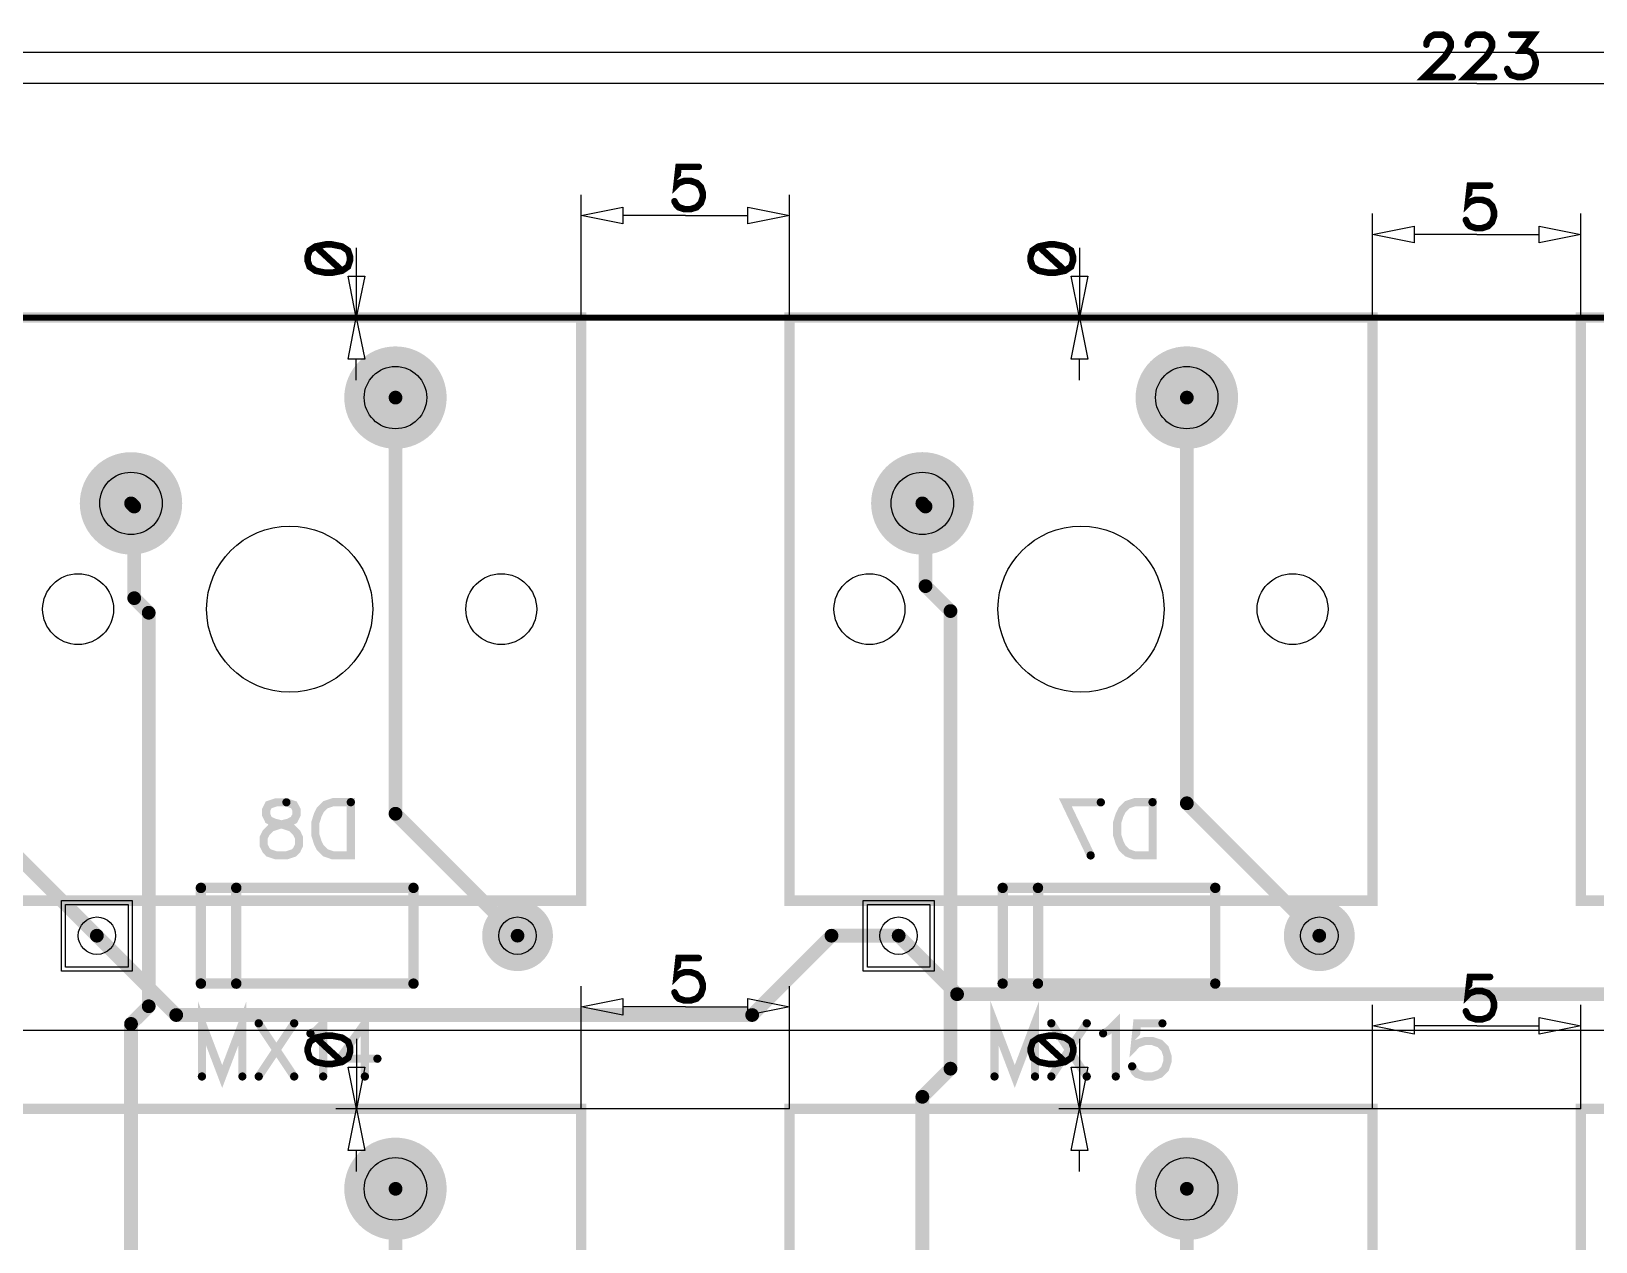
# Model space of a CAD drawing. Extents: x -0.36 to 9.09, y -0.26 to 3.18.
# Drawn here: x 3.023 to 4.502, y 1.922 to 3.066 of the extents above; entities that cross this region are included whole.
import ezdxf

# ---------------------------------------------------------------- set-up
doc = ezdxf.new("R2010")
doc.units = 0
for name, color, linetype in [('Board_Outline', 13, 'CONTINUOUS'), ('Bottom', 6, 'CONTINUOUS'), ('Bottom_Dimension', 15, 'CONTINUOUS'), ('Bottom_Mask', 10, 'CONTINUOUS'), ('Bottom_Silk', 11, 'CONTINUOUS'), ('Drill_Bottom', 8, 'CONTINUOUS'), ('Drill_Top', 7, 'CONTINUOUS'), ('Top', 5, 'CONTINUOUS'), ('Top_Dimension', 14, 'CONTINUOUS'), ('Top_Mask', 3, 'CONTINUOUS'), ('Top_Silk', 2, 'CONTINUOUS')]:
    doc.layers.add(name, color=color, linetype=linetype)

msp = doc.modelspace()

# ---------------------------------------------------------------- linework, layer by layer
at = {"layer": 'Board_Outline', "linetype": 'CONTINUOUS', "const_width": 0.0055}
msp.add_lwpolyline([(0, 2.7953), (8.7795, 2.7953), (8.7795, 0), (0, 0), (0, 2.7953)], dxfattribs=at)
at = {"layer": 'Bottom', "linetype": 'CONTINUOUS'}
for points, const_width in [([(3.39, 2.7197, 1), (3.3455, 2.7197, 1), (3.39, 2.7197, 1)], 0.0445), ([(4.138, 2.7197, 1), (4.0935, 2.7197, 1), (4.138, 2.7197, 1)], 0.0445), ([(3.3645, 2.7197, 1), (3.371, 2.7197, 1), (3.3645, 2.7197, 1)], 0.0065), ([(4.1125, 2.7197, 1), (4.119, 2.7197, 1), (4.1125, 2.7197, 1)], 0.0065), ([(3.14, 2.6197, 1), (3.0955, 2.6197, 1), (3.14, 2.6197, 1)], 0.0445), ([(3.888, 2.6197, 1), (3.8435, 2.6197, 1), (3.888, 2.6197, 1)], 0.0445), ([(3.1145, 2.6197, 1), (3.121, 2.6197, 1), (3.1145, 2.6197, 1)], 0.0065), ([(3.1145, 2.6197, 1), (3.121, 2.6197, 1), (3.1145, 2.6197, 1)], 0.0065), ([(3.1175, 2.6167, 1), (3.124, 2.6167, 1), (3.1175, 2.6167, 1)], 0.0065), ([(3.1175, 2.6167, 1), (3.124, 2.6167, 1), (3.1175, 2.6167, 1)], 0.0065), ([(3.8625, 2.6197, 1), (3.869, 2.6197, 1), (3.8625, 2.6197, 1)], 0.0065), ([(3.8625, 2.6197, 1), (3.869, 2.6197, 1), (3.8625, 2.6197, 1)], 0.0065), ([(3.8655, 2.6167, 1), (3.872, 2.6167, 1), (3.8655, 2.6167, 1)], 0.0065), ([(3.8655, 2.6167, 1), (3.872, 2.6167, 1), (3.8655, 2.6167, 1)], 0.0065), ([(3.8655, 2.5415, 1), (3.872, 2.5415, 1), (3.8655, 2.5415, 1)], 0.0065), ([(3.8655, 2.5415, 1), (3.872, 2.5415, 1), (3.8655, 2.5415, 1)], 0.0065), ([(3.1175, 2.5301, 1), (3.124, 2.5301, 1), (3.1175, 2.5301, 1)], 0.0065), ([(3.1175, 2.5301, 1), (3.124, 2.5301, 1), (3.1175, 2.5301, 1)], 0.0065), ([(3.1312, 2.5163, 1), (3.1377, 2.5163, 1), (3.1312, 2.5163, 1)], 0.0065), ([(3.1312, 2.5163, 1), (3.1377, 2.5163, 1), (3.1312, 2.5163, 1)], 0.0065), ([(3.8891, 2.5179, 1), (3.8956, 2.5179, 1), (3.8891, 2.5179, 1)], 0.0065), ([(3.8891, 2.5179, 1), (3.8956, 2.5179, 1), (3.8891, 2.5179, 1)], 0.0065), ([(4.1125, 2.3362, 1), (4.119, 2.3362, 1), (4.1125, 2.3362, 1)], 0.0065), ([(4.1125, 2.3362, 1), (4.119, 2.3362, 1), (4.1125, 2.3362, 1)], 0.0065), ([(3.3645, 2.3263, 1), (3.371, 2.3263, 1), (3.3645, 2.3263, 1)], 0.0065), ([(3.3645, 2.3263, 1), (3.371, 2.3263, 1), (3.3645, 2.3263, 1)], 0.0065), ([(3.4979, 2.211, 1), (3.4683, 2.211, 1), (3.4979, 2.211, 1)], 0.0295), ([(4.2557, 2.211, 1), (4.2262, 2.211, 1), (4.2557, 2.211, 1)], 0.0295), ([(3.4799, 2.211, 1), (3.4863, 2.211, 1), (3.4799, 2.211, 1)], 0.0065), ([(4.2377, 2.211, 1), (4.2442, 2.211, 1), (4.2377, 2.211, 1)], 0.0065), ([(3.1312, 2.1443, 1), (3.1377, 2.1443, 1), (3.1312, 2.1443, 1)], 0.0065), ([(3.1312, 2.1443, 1), (3.1377, 2.1443, 1), (3.1312, 2.1443, 1)], 0.0065), ([(3.1145, 2.1276, 1), (3.121, 2.1276, 1), (3.1145, 2.1276, 1)], 0.0065), ([(3.1145, 2.1276, 1), (3.121, 2.1276, 1), (3.1145, 2.1276, 1)], 0.0065), ([(3.8891, 2.0853, 1), (3.8956, 2.0853, 1), (3.8891, 2.0853, 1)], 0.0065), ([(3.8891, 2.0853, 1), (3.8956, 2.0853, 1), (3.8891, 2.0853, 1)], 0.0065), ([(3.8625, 2.0587, 1), (3.869, 2.0587, 1), (3.8625, 2.0587, 1)], 0.0065), ([(3.8625, 2.0587, 1), (3.869, 2.0587, 1), (3.8625, 2.0587, 1)], 0.0065), ([(3.39, 1.9717, 1), (3.3455, 1.9717, 1), (3.39, 1.9717, 1)], 0.0445), ([(4.138, 1.9717, 1), (4.0935, 1.9717, 1), (4.138, 1.9717, 1)], 0.0445), ([(3.3645, 1.9717, 1), (3.371, 1.9717, 1), (3.3645, 1.9717, 1)], 0.0065), ([(4.1125, 1.9717, 1), (4.119, 1.9717, 1), (4.1125, 1.9717, 1)], 0.0065)]:
    msp.add_lwpolyline(points, format="xyb", dxfattribs=dict(at, const_width=const_width))
at = {"layer": 'Bottom', "linetype": 'CONTINUOUS', "const_width": 0.013}
for points in [[(3.3677, 2.3263), (3.3677, 2.7197)], [(4.1157, 2.3362), (4.1157, 2.7197)], [(3.1177, 2.6197), (3.1177, 2.6197)], [(3.1207, 2.6167), (3.1177, 2.6197)], [(3.1207, 2.5301), (3.1207, 2.6167)], [(3.8657, 2.6197), (3.8657, 2.6197)], [(3.8657, 2.6197), (3.8687, 2.6167)], [(3.8687, 2.6167), (3.8687, 2.5415)], [(3.8687, 2.5415), (3.8924, 2.5179)], [(3.1345, 2.5163), (3.1207, 2.5301)], [(3.1345, 2.1443), (3.1345, 2.5163)], [(3.8924, 2.5179), (3.8924, 2.0853)], [(4.241, 2.211), (4.1157, 2.3362)], [(3.4831, 2.211), (3.3677, 2.3263)], [(3.1177, 2.1276), (3.1345, 2.1443)], [(3.1177, 1.8717), (3.1177, 2.1276)], [(3.8924, 2.0853), (3.8657, 2.0587)], [(3.8657, 2.0587), (3.8657, 1.8717)], [(3.3677, 1.5881), (3.3677, 1.9717)], [(4.1157, 1.5881), (4.1157, 1.9717)]]:
    msp.add_lwpolyline(points, dxfattribs=at)
at = {"layer": 'Bottom', "linetype": 'CONTINUOUS'}
for points in [[(3.115, 2.1814), (3.0559, 2.1814), (3.0559, 2.2405), (3.115, 2.2405), (3.115, 2.1814)], [(3.8729, 2.1814), (3.8138, 2.1814), (3.8138, 2.2405), (3.8729, 2.2405), (3.8729, 2.1814)]]:
    msp.add_lwpolyline(points, dxfattribs=at)
at = {"layer": 'Bottom_Dimension', "linetype": 'CONTINUOUS'}
for points in [[(2.4036, 3.0463), (4.7679, 3.0463)], [(4.8073, 2.1214), (-0.2707, 2.1214)], [(4.8073, 2.1214), (-0.2067, 2.1214)]]:
    msp.add_lwpolyline(points, dxfattribs=at)
at = {"layer": 'Bottom_Mask', "linetype": 'CONTINUOUS'}
for points, const_width in [([(3.3919, 2.7197, 1), (3.3435, 2.7197, 1), (3.3919, 2.7197, 1)], 0.0484), ([(3.3435, 2.7197, 1), (3.3919, 2.7197, 1), (3.3435, 2.7197, 1)], 0.0484), ([(4.14, 2.7197, 1), (4.0915, 2.7197, 1), (4.14, 2.7197, 1)], 0.0484), ([(4.0915, 2.7197, 1), (4.14, 2.7197, 1), (4.0915, 2.7197, 1)], 0.0484), ([(3.1419, 2.6197, 1), (3.0935, 2.6197, 1), (3.1419, 2.6197, 1)], 0.0484), ([(3.0935, 2.6197, 1), (3.1419, 2.6197, 1), (3.0935, 2.6197, 1)], 0.0484), ([(3.89, 2.6197, 1), (3.8415, 2.6197, 1), (3.89, 2.6197, 1)], 0.0484), ([(3.8415, 2.6197, 1), (3.89, 2.6197, 1), (3.8415, 2.6197, 1)], 0.0484), ([(3.4998, 2.211, 1), (3.4664, 2.211, 1), (3.4998, 2.211, 1)], 0.0335), ([(3.4664, 2.211, 1), (3.4998, 2.211, 1), (3.4664, 2.211, 1)], 0.0335), ([(4.2577, 2.211, 1), (4.2242, 2.211, 1), (4.2577, 2.211, 1)], 0.0335), ([(4.2242, 2.211, 1), (4.2577, 2.211, 1), (4.2242, 2.211, 1)], 0.0335), ([(3.3919, 1.9717, 1), (3.3435, 1.9717, 1), (3.3919, 1.9717, 1)], 0.0484), ([(3.3435, 1.9717, 1), (3.3919, 1.9717, 1), (3.3435, 1.9717, 1)], 0.0484), ([(4.14, 1.9717, 1), (4.0915, 1.9717, 1), (4.14, 1.9717, 1)], 0.0484), ([(4.0915, 1.9717, 1), (4.14, 1.9717, 1), (4.0915, 1.9717, 1)], 0.0484)]:
    msp.add_lwpolyline(points, format="xyb", dxfattribs=dict(at, const_width=const_width))
for points in [[(3.1189, 2.1775), (3.052, 2.1775), (3.052, 2.2444), (3.1189, 2.2444), (3.1189, 2.1775)], [(3.8768, 2.1775), (3.8099, 2.1775), (3.8099, 2.2444), (3.8768, 2.2444), (3.8768, 2.1775)]]:
    msp.add_lwpolyline(points, dxfattribs=at)
at = {"layer": 'Bottom_Silk', "linetype": 'CONTINUOUS'}
for points, const_width in [([(3.2646, 2.3371), (3.2717, 2.3347), (3.2742, 2.33), (3.2742, 2.3252), (3.2717, 2.3204), (3.267, 2.318), (3.2574, 2.3156), (3.2502, 2.3132), (3.2455, 2.3084), (3.2431, 2.3037), (3.2431, 2.2965), (3.2455, 2.2917), (3.2478, 2.2893), (3.255, 2.2869), (3.2646, 2.2869), (3.2717, 2.2893), (3.2742, 2.2917), (3.2765, 2.2965), (3.2765, 2.3037), (3.2742, 2.3084), (3.2693, 2.3132), (3.2622, 2.3156), (3.2527, 2.318), (3.2478, 2.3204), (3.2455, 2.3252), (3.2455, 2.33), (3.2478, 2.3347), (3.255, 2.3371), (3.2646, 2.3371)], 0.0077), ([(3.3255, 2.3372), (3.3255, 2.2869), (3.3087, 2.2869), (3.3015, 2.2894), (3.2967, 2.2941), (3.2943, 2.2989), (3.292, 2.3061), (3.292, 2.318), (3.2943, 2.3252), (3.2967, 2.33), (3.3015, 2.3348), (3.3087, 2.3372), (3.3255, 2.3372)], 0.0077), ([(4.0249, 2.2869), (4.0009, 2.3371), (4.0344, 2.3371)], 0.0077), ([(4.0834, 2.3372), (4.0834, 2.2869), (4.0666, 2.2869), (4.0594, 2.2894), (4.0546, 2.2941), (4.0522, 2.2989), (4.0499, 2.3061), (4.0499, 2.318), (4.0522, 2.3252), (4.0546, 2.33), (4.0594, 2.3348), (4.0666, 2.3372), (4.0834, 2.3372)], 0.0077), ([(3.1838, 2.2562), (3.1838, 2.1657)], 0.0098), ([(3.1838, 2.2562), (3.3848, 2.2562)], 0.0098), ([(3.2172, 2.2562), (3.2172, 2.1657)], 0.0098), ([(3.3848, 2.2562), (3.3848, 2.1657)], 0.0098), ([(3.9417, 2.2562), (3.9417, 2.1657)], 0.0098), ([(3.9417, 2.2562), (4.1426, 2.2562)], 0.0098), ([(3.9751, 2.2562), (3.9751, 2.1657)], 0.0098), ([(4.1426, 2.2562), (4.1426, 2.1657)], 0.0098), ([(3.1838, 2.1657), (3.3848, 2.1657)], 0.0098), ([(3.9417, 2.1657), (4.1426, 2.1657)], 0.0098)]:
    msp.add_lwpolyline(points, dxfattribs=dict(at, const_width=const_width))
for points, const_width in [([(3.2627, 2.3371, 1), (3.2665, 2.3371, 1), (3.2627, 2.3371, 1)], 0.0039), ([(3.3235, 2.3372, 1), (3.3274, 2.3372, 1), (3.3235, 2.3372, 1)], 0.0039), ([(4.0325, 2.3371, 1), (4.0364, 2.3371, 1), (4.0325, 2.3371, 1)], 0.0039), ([(4.0814, 2.3372, 1), (4.0853, 2.3372, 1), (4.0814, 2.3372, 1)], 0.0039), ([(4.0229, 2.2869, 1), (4.0268, 2.2869, 1), (4.0229, 2.2869, 1)], 0.0039), ([(3.1813, 2.2562, 1), (3.1863, 2.2562, 1), (3.1813, 2.2562, 1)], 0.0049), ([(3.1813, 2.2562, 1), (3.1863, 2.2562, 1), (3.1813, 2.2562, 1)], 0.0049), ([(3.2147, 2.2562, 1), (3.2197, 2.2562, 1), (3.2147, 2.2562, 1)], 0.0049), ([(3.3823, 2.2562, 1), (3.3872, 2.2562, 1), (3.3823, 2.2562, 1)], 0.0049), ([(3.3823, 2.2562, 1), (3.3872, 2.2562, 1), (3.3823, 2.2562, 1)], 0.0049), ([(3.9392, 2.2562, 1), (3.9441, 2.2562, 1), (3.9392, 2.2562, 1)], 0.0049), ([(3.9392, 2.2562, 1), (3.9441, 2.2562, 1), (3.9392, 2.2562, 1)], 0.0049), ([(3.9726, 2.2562, 1), (3.9775, 2.2562, 1), (3.9726, 2.2562, 1)], 0.0049), ([(4.1402, 2.2562, 1), (4.1451, 2.2562, 1), (4.1402, 2.2562, 1)], 0.0049), ([(4.1402, 2.2562, 1), (4.1451, 2.2562, 1), (4.1402, 2.2562, 1)], 0.0049), ([(3.1813, 2.1657, 1), (3.1863, 2.1657, 1), (3.1813, 2.1657, 1)], 0.0049), ([(3.1813, 2.1657, 1), (3.1863, 2.1657, 1), (3.1813, 2.1657, 1)], 0.0049), ([(3.2147, 2.1657, 1), (3.2197, 2.1657, 1), (3.2147, 2.1657, 1)], 0.0049), ([(3.3823, 2.1657, 1), (3.3872, 2.1657, 1), (3.3823, 2.1657, 1)], 0.0049), ([(3.3823, 2.1657, 1), (3.3872, 2.1657, 1), (3.3823, 2.1657, 1)], 0.0049), ([(3.9392, 2.1657, 1), (3.9441, 2.1657, 1), (3.9392, 2.1657, 1)], 0.0049), ([(3.9392, 2.1657, 1), (3.9441, 2.1657, 1), (3.9392, 2.1657, 1)], 0.0049), ([(3.9726, 2.1657, 1), (3.9775, 2.1657, 1), (3.9726, 2.1657, 1)], 0.0049), ([(4.1402, 2.1657, 1), (4.1451, 2.1657, 1), (4.1402, 2.1657, 1)], 0.0049), ([(4.1402, 2.1657, 1), (4.1451, 2.1657, 1), (4.1402, 2.1657, 1)], 0.0049)]:
    msp.add_lwpolyline(points, format="xyb", dxfattribs=dict(at, const_width=const_width))
at = {"layer": 'Drill_Bottom'}
for centre, radius in [((3.3677, 2.7197), 0.0295), ((4.1157, 2.7197), 0.0295), ((3.1177, 2.6197), 0.0295), ((3.8657, 2.6197), 0.0295), ((3.2677, 2.5197), 0.0785), ((4.0157, 2.5197), 0.0785), ((3.0677, 2.5197), 0.0335), ((3.4677, 2.5197), 0.0335), ((3.8157, 2.5197), 0.0335), ((4.2157, 2.5197), 0.0335), ((3.0855, 2.211), 0.0177), ((3.4831, 2.211), 0.0177), ((3.8433, 2.211), 0.0177), ((4.241, 2.211), 0.0177), ((3.3677, 1.9717), 0.0295), ((4.1157, 1.9717), 0.0295)]:
    msp.add_circle(centre, radius, dxfattribs=at)
at = {"layer": 'Drill_Top'}
for centre, radius in [((3.3677, 2.7197), 0.0295), ((4.1157, 2.7197), 0.0295), ((3.1177, 2.6197), 0.0295), ((3.8657, 2.6197), 0.0295), ((3.2677, 2.5197), 0.0785), ((4.0157, 2.5197), 0.0785), ((3.0677, 2.5197), 0.0335), ((3.4677, 2.5197), 0.0335), ((3.8157, 2.5197), 0.0335), ((4.2157, 2.5197), 0.0335), ((3.0855, 2.211), 0.0177), ((3.4831, 2.211), 0.0177), ((3.8433, 2.211), 0.0177), ((4.241, 2.211), 0.0177), ((3.3677, 1.9717), 0.0295), ((4.1157, 1.9717), 0.0295)]:
    msp.add_circle(centre, radius, dxfattribs=at)
at = {"layer": 'Top', "linetype": 'CONTINUOUS'}
for points, const_width in [([(3.39, 2.7197, 1), (3.3455, 2.7197, 1), (3.39, 2.7197, 1)], 0.0445), ([(4.138, 2.7197, 1), (4.0935, 2.7197, 1), (4.138, 2.7197, 1)], 0.0445), ([(3.14, 2.6197, 1), (3.0955, 2.6197, 1), (3.14, 2.6197, 1)], 0.0445), ([(3.888, 2.6197, 1), (3.8435, 2.6197, 1), (3.888, 2.6197, 1)], 0.0445), ([(3.4979, 2.211, 1), (3.4683, 2.211, 1), (3.4979, 2.211, 1)], 0.0295), ([(4.2557, 2.211, 1), (4.2262, 2.211, 1), (4.2557, 2.211, 1)], 0.0295), ([(3.0822, 2.211, 1), (3.0887, 2.211, 1), (3.0822, 2.211, 1)], 0.0065), ([(3.0822, 2.211, 1), (3.0887, 2.211, 1), (3.0822, 2.211, 1)], 0.0065), ([(3.7766, 2.211, 1), (3.7831, 2.211, 1), (3.7766, 2.211, 1)], 0.0065), ([(3.7766, 2.211, 1), (3.7831, 2.211, 1), (3.7766, 2.211, 1)], 0.0065), ([(3.8401, 2.211, 1), (3.8466, 2.211, 1), (3.8401, 2.211, 1)], 0.0065), ([(3.8401, 2.211, 1), (3.8466, 2.211, 1), (3.8401, 2.211, 1)], 0.0065), ([(3.8953, 2.1557, 1), (3.9018, 2.1557, 1), (3.8953, 2.1557, 1)], 0.0065), ([(3.8953, 2.1557, 1), (3.9018, 2.1557, 1), (3.8953, 2.1557, 1)], 0.0065), ([(3.1572, 2.136, 1), (3.1637, 2.136, 1), (3.1572, 2.136, 1)], 0.0065), ([(3.1572, 2.136, 1), (3.1637, 2.136, 1), (3.1572, 2.136, 1)], 0.0065), ([(3.7016, 2.136, 1), (3.7081, 2.136, 1), (3.7016, 2.136, 1)], 0.0065), ([(3.7016, 2.136, 1), (3.7081, 2.136, 1), (3.7016, 2.136, 1)], 0.0065), ([(3.39, 1.9717, 1), (3.3455, 1.9717, 1), (3.39, 1.9717, 1)], 0.0445), ([(4.138, 1.9717, 1), (4.0935, 1.9717, 1), (4.138, 1.9717, 1)], 0.0445)]:
    msp.add_lwpolyline(points, format="xyb", dxfattribs=dict(at, const_width=const_width))
at = {"layer": 'Top', "linetype": 'CONTINUOUS', "const_width": 0.013}
for points in [[(3.0855, 2.211), (3.0105, 2.286)], [(3.1605, 2.136), (3.0855, 2.211)], [(3.7799, 2.211), (3.7049, 2.136)], [(3.8433, 2.211), (3.7799, 2.211)], [(3.8986, 2.1557), (3.8433, 2.211)], [(4.5228, 2.1557), (3.8986, 2.1557)], [(3.7049, 2.136), (3.1605, 2.136)]]:
    msp.add_lwpolyline(points, dxfattribs=at)
at = {"layer": 'Top', "linetype": 'CONTINUOUS'}
for points in [[(3.115, 2.1814), (3.0559, 2.1814), (3.0559, 2.2405), (3.115, 2.2405), (3.115, 2.1814)], [(3.8729, 2.1814), (3.8138, 2.1814), (3.8138, 2.2405), (3.8729, 2.2405), (3.8729, 2.1814)]]:
    msp.add_lwpolyline(points, dxfattribs=at)
at = {"layer": 'Top_Dimension', "linetype": 'CONTINUOUS', "const_width": 0.0062}
for points in [[(4.3423, 3.0534), (4.3423, 3.0553), (4.3442, 3.0591), (4.3461, 3.061), (4.3499, 3.0629), (4.3576, 3.0629), (4.3614, 3.061), (4.3633, 3.0591), (4.3652, 3.0553), (4.3652, 3.0515), (4.3633, 3.0476), (4.3595, 3.0419), (4.3403, 3.0228), (4.3671, 3.0228)], [(4.3814, 3.0534), (4.3814, 3.0553), (4.3833, 3.0591), (4.3852, 3.061), (4.389, 3.0629), (4.3967, 3.0629), (4.4005, 3.061), (4.4024, 3.0591), (4.4043, 3.0553), (4.4043, 3.0515), (4.4024, 3.0476), (4.3986, 3.0419), (4.3795, 3.0228), (4.4062, 3.0228)], [(4.4224, 3.0629), (4.4434, 3.0629), (4.432, 3.0476), (4.4377, 3.0476), (4.4415, 3.0457), (4.4434, 3.0438), (4.4454, 3.0381), (4.4454, 3.0343), (4.4434, 3.0285), (4.4396, 3.0247), (4.4339, 3.0228), (4.4282, 3.0228), (4.4224, 3.0247), (4.4205, 3.0266), (4.4186, 3.0304)], [(3.6544, 2.9379), (3.6353, 2.9379), (3.6334, 2.9207), (3.6353, 2.9226), (3.641, 2.9246), (3.6467, 2.9246), (3.6525, 2.9226), (3.6563, 2.9188), (3.6582, 2.9131), (3.6582, 2.9093), (3.6563, 2.9035), (3.6525, 2.8997), (3.6467, 2.8978), (3.641, 2.8978), (3.6353, 2.8997), (3.6334, 2.9016), (3.6314, 2.9054)], [(4.4024, 2.9201), (4.3833, 2.9201), (4.3814, 2.9029), (4.3833, 2.9048), (4.389, 2.9067), (4.3948, 2.9067), (4.4005, 2.9048), (4.4043, 2.901), (4.4062, 2.8952), (4.4062, 2.8914), (4.4043, 2.8857), (4.4005, 2.8818), (4.3948, 2.8799), (4.389, 2.8799), (4.3833, 2.8818), (4.3814, 2.8838), (4.3795, 2.8876)], [(3.2846, 2.8492), (3.2865, 2.8435), (3.2922, 2.8396), (3.3018, 2.8377), (3.3075, 2.8377), (3.3171, 2.8396), (3.3228, 2.8435), (3.3247, 2.8492), (3.3247, 2.853), (3.3228, 2.8588), (3.3171, 2.8626), (3.3075, 2.8645), (3.3018, 2.8645), (3.2922, 2.8626), (3.2865, 2.8588), (3.2846, 2.853), (3.2846, 2.8492)], [(3.2922, 2.8626), (3.3171, 2.8396)], [(3.968, 2.8492), (3.9699, 2.8435), (3.9757, 2.8396), (3.9852, 2.8377), (3.991, 2.8377), (4.0005, 2.8396), (4.0063, 2.8435), (4.0082, 2.8492), (4.0082, 2.853), (4.0063, 2.8588), (4.0005, 2.8626), (3.991, 2.8645), (3.9852, 2.8645), (3.9757, 2.8626), (3.9699, 2.8588), (3.968, 2.853), (3.968, 2.8492)], [(3.9757, 2.8626), (4.0005, 2.8396)], [(3.6544, 2.1899), (3.6353, 2.1899), (3.6334, 2.1727), (3.6353, 2.1746), (3.641, 2.1765), (3.6467, 2.1765), (3.6525, 2.1746), (3.6563, 2.1708), (3.6582, 2.165), (3.6582, 2.1612), (3.6563, 2.1555), (3.6525, 2.1516), (3.6467, 2.1497), (3.641, 2.1497), (3.6353, 2.1516), (3.6334, 2.1536), (3.6314, 2.1574)], [(4.4024, 2.172), (4.3833, 2.172), (4.3814, 2.1548), (4.3833, 2.1567), (4.389, 2.1587), (4.3948, 2.1587), (4.4005, 2.1567), (4.4043, 2.1529), (4.4062, 2.1472), (4.4062, 2.1434), (4.4043, 2.1376), (4.4005, 2.1338), (4.3948, 2.1319), (4.389, 2.1319), (4.3833, 2.1338), (4.3814, 2.1357), (4.3795, 2.1395)], [(3.2848, 2.1012), (3.2867, 2.0955), (3.2924, 2.0916), (3.302, 2.0897), (3.3077, 2.0897), (3.3173, 2.0916), (3.323, 2.0955), (3.3249, 2.1012), (3.3249, 2.105), (3.323, 2.1107), (3.3173, 2.1146), (3.3077, 2.1165), (3.302, 2.1165), (3.2924, 2.1146), (3.2867, 2.1107), (3.2848, 2.105), (3.2848, 2.1012)], [(3.2924, 2.1146), (3.3173, 2.0916)], [(3.9682, 2.1012), (3.9701, 2.0955), (3.9759, 2.0916), (3.9854, 2.0897), (3.9912, 2.0897), (4.0007, 2.0916), (4.0065, 2.0955), (4.0084, 2.1012), (4.0084, 2.105), (4.0065, 2.1107), (4.0007, 2.1146), (3.9912, 2.1165), (3.9854, 2.1165), (3.9759, 2.1146), (3.9701, 2.1107), (3.9682, 2.105), (3.9682, 2.1012)], [(3.9759, 2.1146), (4.0007, 2.0916)]]:
    msp.add_lwpolyline(points, dxfattribs=at)
at = {"layer": 'Top_Dimension', "linetype": 'CONTINUOUS', "const_width": 0.0031}
for points in [[(4.4209, 3.0629, 1), (4.424, 3.0629, 1), (4.4209, 3.0629, 1)], [(4.3407, 3.0534, 1), (4.3438, 3.0534, 1), (4.3407, 3.0534, 1)], [(4.3799, 3.0534, 1), (4.3829, 3.0534, 1), (4.3799, 3.0534, 1)], [(4.4171, 3.0304, 1), (4.4201, 3.0304, 1), (4.4171, 3.0304, 1)], [(4.3656, 3.0228, 1), (4.3686, 3.0228, 1), (4.3656, 3.0228, 1)], [(4.4047, 3.0228, 1), (4.4078, 3.0228, 1), (4.4047, 3.0228, 1)], [(3.6528, 2.9379, 1), (3.6559, 2.9379, 1), (3.6528, 2.9379, 1)], [(4.4009, 2.9201, 1), (4.4039, 2.9201, 1), (4.4009, 2.9201, 1)], [(3.6299, 2.9054, 1), (3.633, 2.9054, 1), (3.6299, 2.9054, 1)], [(4.3779, 2.8876, 1), (4.381, 2.8876, 1), (4.3779, 2.8876, 1)], [(3.2907, 2.8626, 1), (3.2938, 2.8626, 1), (3.2907, 2.8626, 1)], [(3.9741, 2.8626, 1), (3.9772, 2.8626, 1), (3.9741, 2.8626, 1)], [(3.283, 2.8492, 1), (3.2861, 2.8492, 1), (3.283, 2.8492, 1)], [(3.3155, 2.8396, 1), (3.3186, 2.8396, 1), (3.3155, 2.8396, 1)], [(3.9665, 2.8492, 1), (3.9696, 2.8492, 1), (3.9665, 2.8492, 1)], [(3.999, 2.8396, 1), (4.0021, 2.8396, 1), (3.999, 2.8396, 1)], [(3.6528, 2.1899, 1), (3.6559, 2.1899, 1), (3.6528, 2.1899, 1)], [(4.4009, 2.172, 1), (4.4039, 2.172, 1), (4.4009, 2.172, 1)], [(3.6299, 2.1574, 1), (3.633, 2.1574, 1), (3.6299, 2.1574, 1)], [(4.3779, 2.1395, 1), (4.381, 2.1395, 1), (4.3779, 2.1395, 1)], [(3.2909, 2.1146, 1), (3.294, 2.1146, 1), (3.2909, 2.1146, 1)], [(3.9743, 2.1146, 1), (3.9774, 2.1146, 1), (3.9743, 2.1146, 1)], [(3.2832, 2.1012, 1), (3.2863, 2.1012, 1), (3.2832, 2.1012, 1)], [(3.9667, 2.1012, 1), (3.9698, 2.1012, 1), (3.9667, 2.1012, 1)], [(3.3157, 2.0916, 1), (3.3188, 2.0916, 1), (3.3157, 2.0916, 1)], [(3.9992, 2.0916, 1), (4.0023, 2.0916, 1), (3.9992, 2.0916, 1)]]:
    msp.add_lwpolyline(points, format="xyb", dxfattribs=at)
at = {"layer": 'Top_Dimension', "linetype": 'CONTINUOUS'}
for points in [[(4.3898, 3.0167), (0.0394, 3.0167)], [(4.3898, 3.0167), (8.7402, 3.0167)], [(3.5433, 2.7953), (3.5433, 2.9114)], [(3.5433, 2.8917), (3.5827, 2.8996), (3.5827, 2.8839), (3.5433, 2.8917)], [(3.7402, 2.8917), (3.7008, 2.8839), (3.7008, 2.8996), (3.7402, 2.8917)], [(3.7402, 2.7953), (3.7402, 2.9114)], [(3.6417, 2.8917), (3.5827, 2.8917)], [(3.6417, 2.8917), (3.7008, 2.8917)], [(4.2913, 2.7953), (4.2913, 2.8936)], [(4.4882, 2.7953), (4.4882, 2.8936)], [(4.2913, 2.8739), (4.3307, 2.8818), (4.3307, 2.866), (4.2913, 2.8739)], [(4.3898, 2.8739), (4.3307, 2.8739)], [(4.3898, 2.8739), (4.4488, 2.8739)], [(4.4882, 2.8739), (4.4488, 2.866), (4.4488, 2.8818), (4.4882, 2.8739)], [(3.3307, 2.8614), (3.3307, 2.7953)], [(3.3307, 2.8543), (3.3307, 2.8346)], [(4.0142, 2.8614), (4.0142, 2.7953)], [(4.0142, 2.8543), (4.0142, 2.8346)], [(3.3307, 2.7953), (3.3229, 2.8346), (3.3386, 2.8346), (3.3307, 2.7953)], [(4.0142, 2.7953), (4.0063, 2.8346), (4.0221, 2.8346), (4.0142, 2.7953)], [(3.5433, 2.7953), (3.3111, 2.7953)], [(3.7402, 2.7953), (3.3111, 2.7953)], [(3.3307, 2.7953), (3.3386, 2.7559), (3.3229, 2.7559), (3.3307, 2.7953)], [(3.3307, 2.7953), (3.3307, 2.7953)], [(4.2913, 2.7953), (3.9945, 2.7953)], [(4.4882, 2.7953), (3.9945, 2.7953)], [(4.0142, 2.7953), (4.0221, 2.7559), (4.0063, 2.7559), (4.0142, 2.7953)], [(4.0142, 2.7953), (4.0142, 2.7953)], [(3.3307, 2.7362), (3.3307, 2.7559)], [(4.0142, 2.7362), (4.0142, 2.7559)], [(3.5433, 2.0472), (3.5433, 2.1634)], [(3.7402, 2.0472), (3.7402, 2.1634)], [(3.5433, 2.1437), (3.5827, 2.1516), (3.5827, 2.1358), (3.5433, 2.1437)], [(3.7402, 2.1437), (3.7008, 2.1358), (3.7008, 2.1516), (3.7402, 2.1437)], [(4.2913, 2.0472), (4.2913, 2.1455)], [(4.4882, 2.0472), (4.4882, 2.1455)], [(3.6417, 2.1437), (3.5827, 2.1437)], [(3.6417, 2.1437), (3.7008, 2.1437)], [(4.2913, 2.1259), (4.3307, 2.1337), (4.3307, 2.118), (4.2913, 2.1259)], [(4.4882, 2.1259), (4.4488, 2.118), (4.4488, 2.1337), (4.4882, 2.1259)], [(4.8073, 2.1214), (-0.2116, 2.1214)], [(4.3898, 2.1259), (4.3307, 2.1259)], [(4.3898, 2.1259), (4.4488, 2.1259)], [(3.331, 2.1134), (3.331, 2.0472)], [(3.331, 2.1063), (3.331, 2.0866)], [(4.0144, 2.1134), (4.0144, 2.0472)], [(4.0144, 2.1063), (4.0144, 2.0866)], [(3.331, 2.0472), (3.3231, 2.0866), (3.3388, 2.0866), (3.331, 2.0472)], [(4.0144, 2.0472), (4.0065, 2.0866), (4.0223, 2.0866), (4.0144, 2.0472)], [(3.5433, 2.0472), (3.3113, 2.0472)], [(3.7402, 2.0472), (3.3113, 2.0472)], [(3.331, 2.0472), (3.3388, 2.0079), (3.3231, 2.0079), (3.331, 2.0472)], [(3.331, 2.0472), (3.331, 2.0472)], [(4.2913, 2.0472), (3.9947, 2.0472)], [(4.4882, 2.0472), (3.9947, 2.0472)], [(4.0144, 2.0472), (4.0223, 2.0079), (4.0065, 2.0079), (4.0144, 2.0472)], [(4.0144, 2.0472), (4.0144, 2.0472)], [(3.331, 1.9882), (3.331, 2.0079)], [(4.0144, 1.9882), (4.0144, 2.0079)]]:
    msp.add_lwpolyline(points, dxfattribs=at)
at = {"layer": 'Top_Mask', "linetype": 'CONTINUOUS'}
for points, const_width in [([(3.3919, 2.7197, 1), (3.3435, 2.7197, 1), (3.3919, 2.7197, 1)], 0.0484), ([(3.3435, 2.7197, 1), (3.3919, 2.7197, 1), (3.3435, 2.7197, 1)], 0.0484), ([(4.14, 2.7197, 1), (4.0915, 2.7197, 1), (4.14, 2.7197, 1)], 0.0484), ([(4.0915, 2.7197, 1), (4.14, 2.7197, 1), (4.0915, 2.7197, 1)], 0.0484), ([(3.1419, 2.6197, 1), (3.0935, 2.6197, 1), (3.1419, 2.6197, 1)], 0.0484), ([(3.0935, 2.6197, 1), (3.1419, 2.6197, 1), (3.0935, 2.6197, 1)], 0.0484), ([(3.89, 2.6197, 1), (3.8415, 2.6197, 1), (3.89, 2.6197, 1)], 0.0484), ([(3.8415, 2.6197, 1), (3.89, 2.6197, 1), (3.8415, 2.6197, 1)], 0.0484), ([(3.4998, 2.211, 1), (3.4664, 2.211, 1), (3.4998, 2.211, 1)], 0.0335), ([(3.4664, 2.211, 1), (3.4998, 2.211, 1), (3.4664, 2.211, 1)], 0.0335), ([(4.2577, 2.211, 1), (4.2242, 2.211, 1), (4.2577, 2.211, 1)], 0.0335), ([(4.2242, 2.211, 1), (4.2577, 2.211, 1), (4.2242, 2.211, 1)], 0.0335), ([(3.3919, 1.9717, 1), (3.3435, 1.9717, 1), (3.3919, 1.9717, 1)], 0.0484), ([(3.3435, 1.9717, 1), (3.3919, 1.9717, 1), (3.3435, 1.9717, 1)], 0.0484), ([(4.14, 1.9717, 1), (4.0915, 1.9717, 1), (4.14, 1.9717, 1)], 0.0484), ([(4.0915, 1.9717, 1), (4.14, 1.9717, 1), (4.0915, 1.9717, 1)], 0.0484)]:
    msp.add_lwpolyline(points, format="xyb", dxfattribs=dict(at, const_width=const_width))
for points in [[(3.1189, 2.1775), (3.052, 2.1775), (3.052, 2.2444), (3.1189, 2.2444), (3.1189, 2.1775)], [(3.8768, 2.1775), (3.8099, 2.1775), (3.8099, 2.2444), (3.8768, 2.2444), (3.8768, 2.1775)]]:
    msp.add_lwpolyline(points, dxfattribs=at)
at = {"layer": 'Top_Silk', "linetype": 'CONTINUOUS'}
for points, const_width in [([(2.9921, 2.7953), (3.5433, 2.7953), (3.5433, 2.2441), (2.9921, 2.2441), (2.9921, 2.7953)], 0.0098), ([(3.7402, 2.7953), (4.2913, 2.7953), (4.2913, 2.2441), (3.7402, 2.2441), (3.7402, 2.7953)], 0.0098), ([(4.4882, 2.7953), (5.0394, 2.7953), (5.0394, 2.2441), (4.4882, 2.2441), (4.4882, 2.7953)], 0.0098), ([(3.223, 2.0779), (3.223, 2.1282), (3.2039, 2.0779), (3.1848, 2.1282), (3.1848, 2.0779)], 0.0077), ([(3.9722, 2.0779), (3.9722, 2.1282), (3.9531, 2.0779), (3.934, 2.1282), (3.934, 2.0779)], 0.0077), ([(3.2384, 2.1282), (3.2719, 2.0779)], 0.0077), ([(3.2719, 2.1282), (3.2384, 2.0779)], 0.0077), ([(3.2874, 2.1186), (3.2922, 2.121), (3.2994, 2.1281), (3.2994, 2.0779)], 0.0077), ([(3.3387, 2.0779), (3.3387, 2.1281), (3.3148, 2.0947), (3.3507, 2.0947)], 0.0077), ([(3.9877, 2.1282), (4.0212, 2.0779)], 0.0077), ([(4.0212, 2.1282), (3.9877, 2.0779)], 0.0077), ([(4.0366, 2.1186), (4.0414, 2.121), (4.0486, 2.1281), (4.0486, 2.0779)], 0.0077), ([(4.0927, 2.1281), (4.0688, 2.1281), (4.0665, 2.1066), (4.0688, 2.109), (4.076, 2.1114), (4.0832, 2.1114), (4.0903, 2.109), (4.0951, 2.1043), (4.0975, 2.0971), (4.0975, 2.0923), (4.0951, 2.0851), (4.0903, 2.0803), (4.0832, 2.0779), (4.076, 2.0779), (4.0688, 2.0803), (4.0665, 2.0828), (4.064, 2.0875)], 0.0077), ([(2.9921, 2.0472), (3.5433, 2.0472), (3.5433, 1.4961), (2.9921, 1.4961), (2.9921, 2.0472)], 0.0098), ([(3.7402, 2.0472), (4.2913, 2.0472), (4.2913, 1.4961), (3.7402, 1.4961), (3.7402, 2.0472)], 0.0098), ([(4.4882, 2.0472), (5.0394, 2.0472), (5.0394, 1.4961), (4.4882, 1.4961), (4.4882, 2.0472)], 0.0098)]:
    msp.add_lwpolyline(points, dxfattribs=dict(at, const_width=const_width))
at = {"layer": 'Top_Silk', "linetype": 'CONTINUOUS', "const_width": 0.0039}
for points in [[(3.2365, 2.1282, 1), (3.2404, 2.1282, 1), (3.2365, 2.1282, 1)], [(3.27, 2.1282, 1), (3.2739, 2.1282, 1), (3.27, 2.1282, 1)], [(3.9857, 2.1282, 1), (3.9896, 2.1282, 1), (3.9857, 2.1282, 1)], [(4.0192, 2.1282, 1), (4.0231, 2.1282, 1), (4.0192, 2.1282, 1)], [(4.0908, 2.1281, 1), (4.0946, 2.1281, 1), (4.0908, 2.1281, 1)], [(3.2854, 2.1186, 1), (3.2893, 2.1186, 1), (3.2854, 2.1186, 1)], [(4.0347, 2.1186, 1), (4.0385, 2.1186, 1), (4.0347, 2.1186, 1)], [(3.3487, 2.0947, 1), (3.3526, 2.0947, 1), (3.3487, 2.0947, 1)], [(4.0621, 2.0875, 1), (4.066, 2.0875, 1), (4.0621, 2.0875, 1)], [(3.1828, 2.0779, 1), (3.1867, 2.0779, 1), (3.1828, 2.0779, 1)], [(3.2211, 2.0779, 1), (3.2249, 2.0779, 1), (3.2211, 2.0779, 1)], [(3.2365, 2.0779, 1), (3.2404, 2.0779, 1), (3.2365, 2.0779, 1)], [(3.27, 2.0779, 1), (3.2739, 2.0779, 1), (3.27, 2.0779, 1)], [(3.2974, 2.0779, 1), (3.3013, 2.0779, 1), (3.2974, 2.0779, 1)], [(3.3368, 2.0779, 1), (3.3407, 2.0779, 1), (3.3368, 2.0779, 1)], [(3.932, 2.0779, 1), (3.9359, 2.0779, 1), (3.932, 2.0779, 1)], [(3.9703, 2.0779, 1), (3.9742, 2.0779, 1), (3.9703, 2.0779, 1)], [(3.9857, 2.0779, 1), (3.9896, 2.0779, 1), (3.9857, 2.0779, 1)], [(4.0192, 2.0779, 1), (4.0231, 2.0779, 1), (4.0192, 2.0779, 1)], [(4.0467, 2.0779, 1), (4.0505, 2.0779, 1), (4.0467, 2.0779, 1)]]:
    msp.add_lwpolyline(points, format="xyb", dxfattribs=at)

doc.saveas('drawing.dxf')
